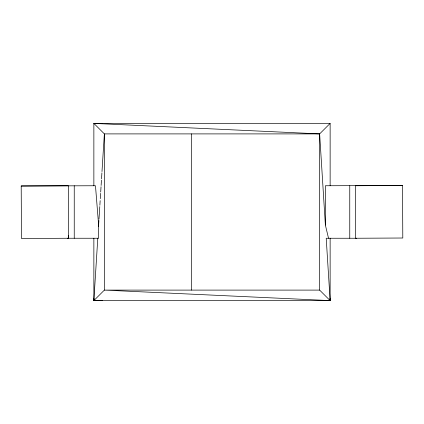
<?xml version="1.0" encoding="UTF-8"?>
<svg xmlns="http://www.w3.org/2000/svg" width="424" height="424" viewBox="0 0 424 424"><rect width="100%" height="100%" fill="white"/><g stroke="black" fill="none" stroke-linecap="round" stroke-linejoin="round"><path stroke-width="0.64" d="M93.927 298.618L93.863 300.6L330.137 300.6L330.137 238.251M97.79 238.251L93.863 300.6L102.454 300.409M98.538 226.4L98.914 220.459M98.993 219.134L99.788 206.583M99.868 205.258L100.159 200.637M100.287 198.655L100.621 193.365M100.7 192.046L101.034 186.761M101.119 185.436L101.453 180.152M101.532 178.827L101.908 172.881M101.993 171.561L104.362 133.899L93.863 123.4L93.863 185.749M93.863 238.251L93.863 300.6L104.362 290.101L104.362 133.899L319.638 133.899L330.137 123.4L330.137 185.749M21.2 185.988L68.407 185.749L68.407 238.251L21.476 238.495L21.2 185.988L95.474 185.749L98.622 225.08L98.622 238.251L67.416 238.251M402.524 185.505L355.593 185.749L355.593 238.251L402.8 238.012L402.524 185.505L325.378 185.749L325.378 225.08L328.526 238.251M325.378 225.08L319.638 133.899L93.863 123.4L330.137 123.4M356.584 238.251L326.21 238.251L330.137 300.6L104.362 290.101L319.638 290.101L330.137 300.6L330.073 298.618M93.863 123.4L102.47 123.591M68.343 235.627L68.407 238.251M349.758 185.749L349.758 238.251M319.638 133.899L319.638 290.101M191.335 133.899L191.335 290.101M74.242 185.749L74.242 238.251"/></g></svg>
